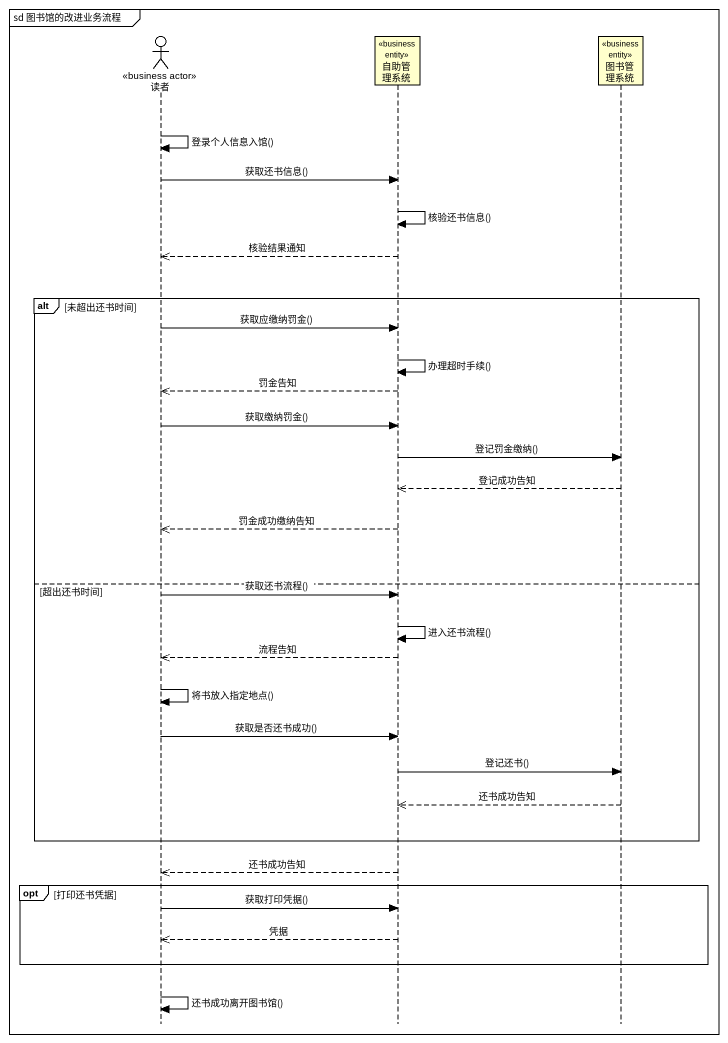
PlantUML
@startuml
mainframe sd 图书馆的改进业务流程
hide footbox
actor 读者 <<business actor>>
participant 自助管理系统 <<business entity>>
participant 图书管理系统 <<business entity>>

读者 -> 读者 : 登录个人信息入馆()
读者 -> 自助管理系统 : 获取还书信息()
自助管理系统 -> 自助管理系统 : 核验还书信息()
自助管理系统 -->> 读者 : 核验结果通知
alt 未超出还书时间
  读者 -> 自助管理系统 : 获取应缴纳罚金()
  自助管理系统 -> 自助管理系统 : 办理超时手续()
  自助管理系统 -->> 读者 : 罚金告知
  读者 -> 自助管理系统 : 获取缴纳罚金()
  自助管理系统 -> 图书管理系统 : 登记罚金缴纳()
  图书管理系统 -->> 自助管理系统 : 登记成功告知
  自助管理系统 -->> 读者 : 罚金成功缴纳告知
else 超出还书时间
  读者 -> 自助管理系统 : 获取还书流程()
  自助管理系统 -> 自助管理系统 : 进入还书流程()
  自助管理系统 -->> 读者 : 流程告知
  读者 -> 读者 : 将书放入指定地点()
  读者 -> 自助管理系统 : 获取是否还书成功()
  自助管理系统 -> 图书管理系统 : 登记还书()
  图书管理系统 -->> 自助管理系统 : 还书成功告知
end
自助管理系统 -->> 读者 : 还书成功告知
opt 打印还书凭据
  读者 -> 自助管理系统 : 获取打印凭据()
  自助管理系统 -->> 读者 : 凭据
end
读者 -> 读者 : 还书成功离开图书馆()
@enduml
